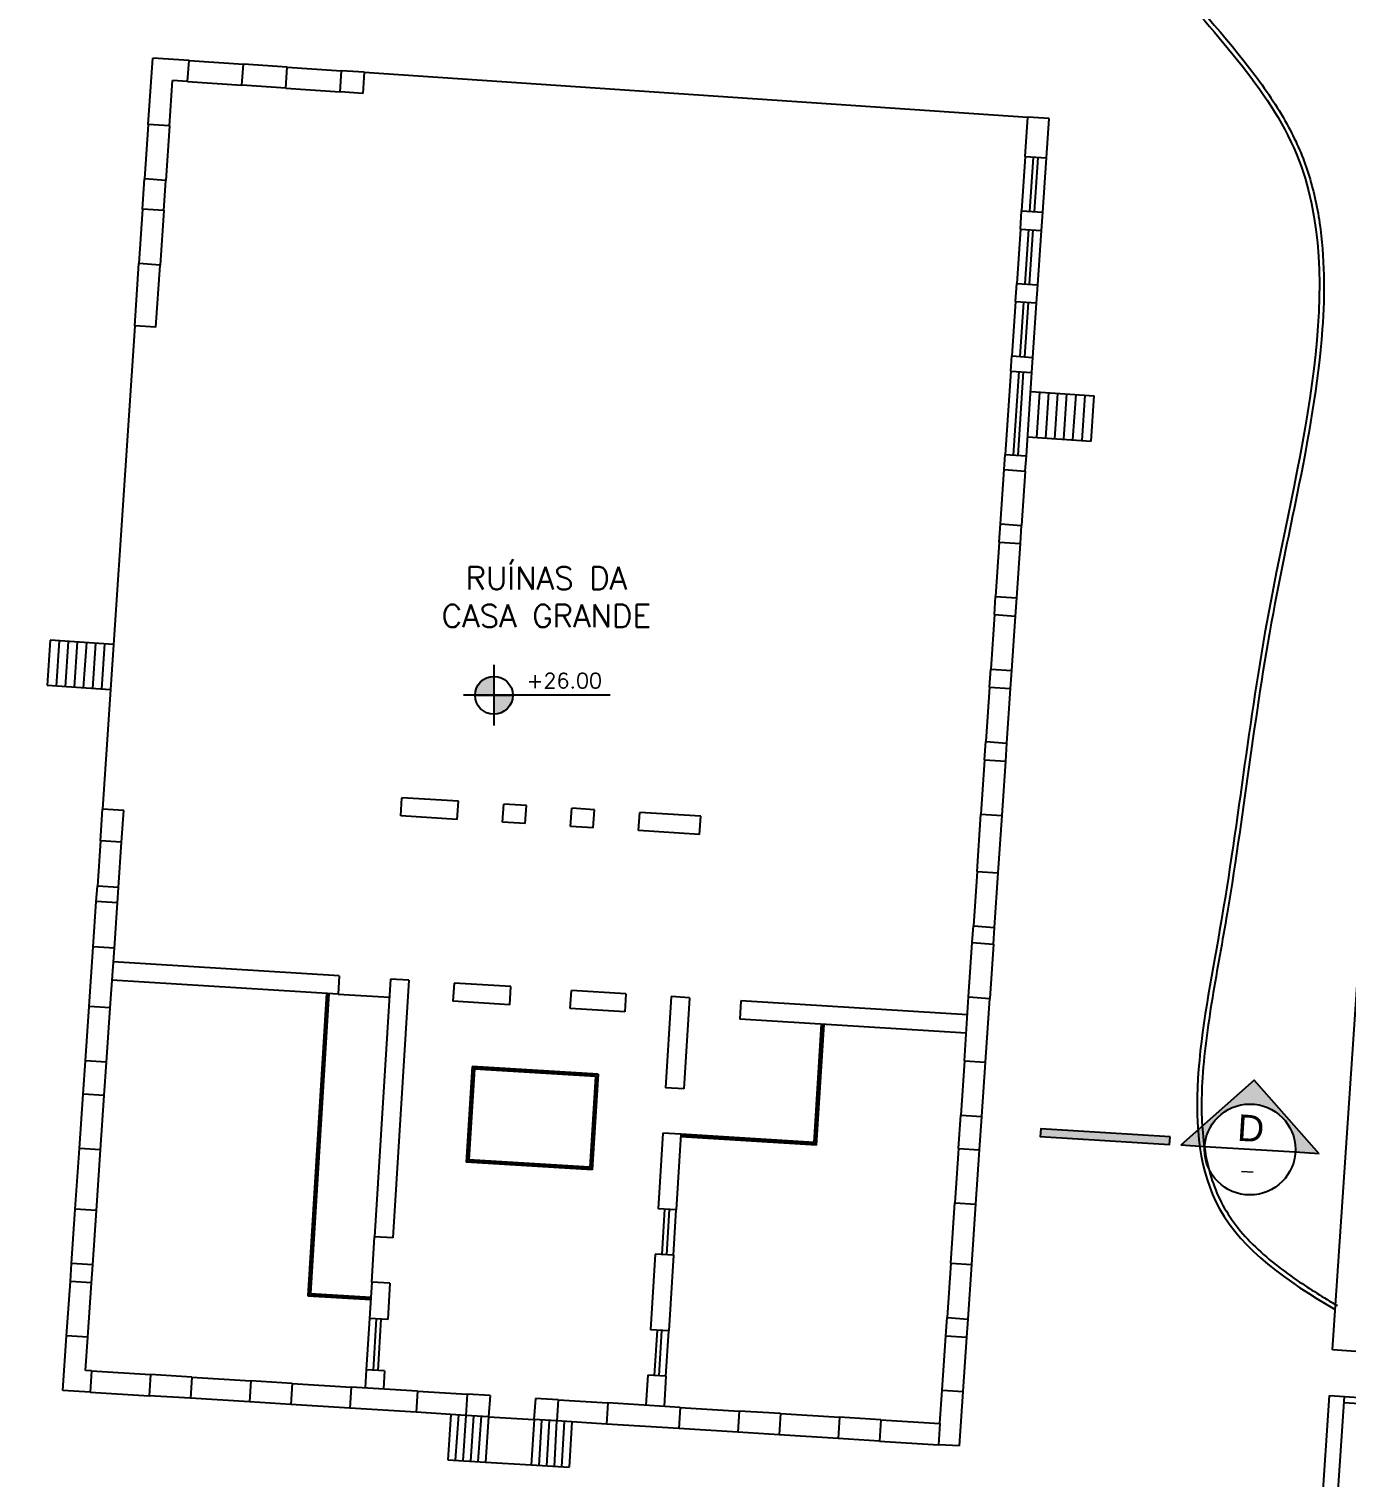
# Model space of a CAD drawing. Header units: millimetres. Extents: x 55520 to 96084, y -58491 to -49645.
# Drawn here: x 56683.17 to 56726.65, y -57995.8 to -57948 of the extents above; entities that cross this region are included whole.
import ezdxf
from ezdxf.enums import TextEntityAlignment as Align

# ---------------------------------------------------------------- set-up
doc = ezdxf.new("R2010")
doc.units = ezdxf.units.MM
for name, color, linetype in [('Alvenaria Corte', 30, 'Continuous'), ('Alvenaria Vista', 40, 'Continuous'), ('ARQ-SÍMBOLOS', 2, 'Continuous'), ('ARQ-TEXTO2', 2, 'Continuous'), ('ARQ-TEXTO3', 3, 'Continuous'), ('ARQ-TEXTO4', 4, 'Continuous'), ('Cinza', 9, 'Continuous')]:
    doc.layers.add(name, color=color, linetype=linetype)
doc.layers.add('Intervenções', color=1, linetype='Continuous', true_color=0xff0000)
doc.styles.add('arial', font='arial.ttf')
doc.styles.add('ROMANS', font='romans.shx')

# ---------------------------------------------------------------- blocks, each defined once
blk = doc.blocks.new('Nível_Planta')
at = {"layer": 'ARQ-SÍMBOLOS', "ltscale": 0.1}
h = blk.add_hatch(color=1, dxfattribs=at)
h.dxf.hatch_style = 1
h.paths.add_polyline_path([(-0.25, 0), (0, 0), (0, 0.25, 0.414214)])
h.paths.add_polyline_path([(0.25, 0), (0, 0), (0, -0.25, 0.414214)])
at = {"layer": 'ARQ-SÍMBOLOS', "color": 1}
for p, q in [((0, 0.4), (0, -0.4)), ((1.535, 0), (-0.4, 0))]:
    blk.add_line(p, q, dxfattribs=at)
at = {"layer": 'ARQ-SÍMBOLOS', "color": 1, "ltscale": 0.1}
blk.add_line((-0.25, 0), (0.25, 0), dxfattribs=at)
at = {"layer": 'ARQ-SÍMBOLOS', "color": 1}
blk.add_circle((0, 0), 0.25, dxfattribs=at)
at = {"layer": 'ARQ-TEXTO2', "style": 'ROMANS'}
blk.add_attdef('NIVEL-ACABADO', text='', height=0.2, dxfattribs=at).set_placement((0.432, 0.034), align=Align.BOTTOM_LEFT)

msp = doc.modelspace()

# ---------------------------------------------------------------- hatches: boundary and pattern name
at = {"layer": 'ARQ-SÍMBOLOS'}
h = msp.add_hatch(color=256, dxfattribs=at)
h.dxf.hatch_style = 1
h.paths.add_polyline_path([(56723.619, -57982.705), (56725.76, -57985.13), (56724.974, -57985.081, 1), (56721.98, -57984.896), (56721.194, -57984.847)])
at = {"layer": 'ARQ-SÍMBOLOS', "ltscale": 0.1}
msp.add_hatch(color=256, dxfattribs=at).paths.add_polyline_path([(56720.841, -57984.574), (56716.568, -57984.309), (56716.553, -57984.559), (56720.826, -57984.824)])

# ---------------------------------------------------------------- linework, layer by layer
at = {"layer": 'Alvenaria Corte'}
for p, q in [((56687.109, -57951.152), (56687.257, -57948.957)), ((56688.454, -57949.038), (56687.257, -57948.957)), ((56688.407, -57949.736), (56688.454, -57949.038)), ((56690.203, -57949.857), (56690.25, -57949.159)), ((56691.697, -57949.256), (56690.25, -57949.159)), ((56691.65, -57949.955), (56691.697, -57949.256)), ((56687.807, -57951.199), (56687.908, -57949.703)), ((56688.407, -57949.736), (56687.908, -57949.703)), ((56693.446, -57950.076), (56693.493, -57949.377)), ((56694.241, -57949.428), (56693.493, -57949.377)), ((56694.241, -57949.428), (56694.194, -57950.126)), ((56691.65, -57949.955), (56690.203, -57949.857)), ((56694.194, -57950.126), (56693.446, -57950.076)), ((56687.807, -57951.199), (56687.109, -57951.152)), ((56716.059, -57952.206), (56716.147, -57950.904)), ((56716.846, -57950.951), (56716.147, -57950.904)), ((56716.758, -57952.253), (56716.846, -57950.951)), ((56716.059, -57952.206), (56716.758, -57952.253)), ((56716.213, -57954.021), (56716.334, -57952.225)), ((56716.362, -57954.031), (56716.483, -57952.235)), ((56686.921, -57953.946), (56686.988, -57952.948)), ((56687.686, -57952.995), (56686.988, -57952.948)), ((56687.619, -57953.993), (56687.686, -57952.995)), ((56687.619, -57953.993), (56686.921, -57953.946)), ((56715.898, -57954.601), (56715.938, -57954.002)), ((56715.938, -57954.002), (56716.637, -57954.049)), ((56716.596, -57954.648), (56716.637, -57954.049)), ((56715.898, -57954.601), (56716.596, -57954.648)), ((56716.051, -57956.415), (56716.172, -57954.619)), ((56716.201, -57956.425), (56716.322, -57954.629)), ((56686.661, -57957.798), (56686.8, -57955.742)), ((56687.498, -57955.789), (56686.8, -57955.742)), ((56687.359, -57957.845), (56687.498, -57955.789)), ((56715.737, -57956.995), (56715.777, -57956.397)), ((56715.777, -57956.397), (56716.475, -57956.444)), ((56716.435, -57957.043), (56716.475, -57956.444)), ((56715.737, -57956.995), (56716.435, -57957.043)), ((56715.89, -57958.81), (56716.011, -57957.014)), ((56716.04, -57958.82), (56716.161, -57957.024)), ((56687.359, -57957.845), (56686.661, -57957.798)), ((56715.582, -57959.29), (56715.616, -57958.791)), ((56715.616, -57958.791), (56716.314, -57958.838)), ((56715.582, -57959.29), (56716.28, -57959.337)), ((56716.28, -57959.337), (56716.314, -57958.838)), ((56715.671, -57962.063), (56715.856, -57959.309)), ((56715.82, -57962.073), (56716.006, -57959.319)), ((56715.363, -57962.543), (56715.396, -57962.044)), ((56715.396, -57962.044), (56716.095, -57962.091)), ((56716.061, -57962.59), (56716.095, -57962.091)), ((56715.363, -57962.543), (56716.061, -57962.59)), ((56715.201, -57964.937), (56715.242, -57964.339)), ((56715.242, -57964.339), (56715.94, -57964.386)), ((56715.9, -57964.985), (56715.94, -57964.386)), ((56715.201, -57964.937), (56715.9, -57964.985)), ((56715.04, -57967.332), (56715.08, -57966.733)), ((56715.08, -57966.733), (56715.779, -57966.78)), ((56715.738, -57967.379), (56715.779, -57966.78)), ((56715.04, -57967.332), (56715.738, -57967.379)), ((56714.879, -57969.727), (56714.919, -57969.128)), ((56714.919, -57969.128), (56715.617, -57969.175)), ((56715.577, -57969.774), (56715.617, -57969.175)), ((56714.879, -57969.727), (56715.577, -57969.774)), ((56714.717, -57972.121), (56714.758, -57971.523)), ((56714.758, -57971.523), (56715.456, -57971.57)), ((56715.416, -57972.168), (56715.456, -57971.57)), ((56714.717, -57972.121), (56715.416, -57972.168)), ((56695.442, -57973.976), (56695.479, -57973.377)), ((56697.345, -57973.493), (56695.479, -57973.377)), ((56697.308, -57974.092), (56697.345, -57973.493)), ((56698.805, -57974.185), (56698.842, -57973.586)), ((56699.591, -57973.632), (56698.842, -57973.586)), ((56699.554, -57974.231), (56699.591, -57973.632)), ((56685.53, -57974.802), (56685.602, -57973.751)), ((56686.3, -57973.798), (56685.602, -57973.751)), ((56686.229, -57974.846), (56686.3, -57973.798)), ((56697.308, -57974.092), (56695.442, -57973.976)), ((56701.051, -57974.324), (56701.088, -57973.725)), ((56701.837, -57973.771), (56701.088, -57973.725)), ((56701.799, -57974.37), (56701.837, -57973.771)), ((56703.297, -57974.463), (56703.334, -57973.864)), ((56705.345, -57973.989), (56703.334, -57973.864)), ((56705.308, -57974.588), (56705.345, -57973.989)), ((56714.468, -57975.813), (56714.596, -57973.917)), ((56714.596, -57973.917), (56715.295, -57973.964)), ((56715.167, -57975.86), (56715.295, -57973.964)), ((56699.554, -57974.231), (56698.805, -57974.185)), ((56701.799, -57974.37), (56701.051, -57974.324)), ((56705.308, -57974.588), (56703.297, -57974.463)), ((56686.229, -57974.846), (56685.53, -57974.802)), ((56714.468, -57975.813), (56715.167, -57975.86)), ((56685.394, -57976.798), (56685.428, -57976.299)), ((56686.127, -57976.342), (56685.428, -57976.299)), ((56686.093, -57976.841), (56686.127, -57976.342)), ((56686.093, -57976.841), (56685.394, -57976.798)), ((56714.31, -57978.157), (56714.347, -57977.609)), ((56714.347, -57977.609), (56715.046, -57977.656)), ((56715.009, -57978.205), (56715.046, -57977.656)), ((56685.157, -57980.27), (56685.292, -57978.294)), ((56685.99, -57978.338), (56685.292, -57978.294)), ((56685.856, -57980.313), (56685.99, -57978.338)), ((56714.31, -57978.157), (56715.009, -57978.205)), ((56693.411, -57979.26), (56685.947, -57978.797)), ((56693.411, -57979.26), (56693.373, -57979.859)), ((56695.107, -57979.366), (56694.58, -57987.868)), ((56695.706, -57979.403), (56695.107, -57979.366)), ((56693.373, -57979.859), (56685.907, -57979.396)), ((56695.706, -57979.403), (56695.179, -57987.905)), ((56697.203, -57979.496), (56697.166, -57980.094)), ((56699.082, -57979.612), (56697.203, -57979.496)), ((56699.045, -57980.211), (56699.082, -57979.612)), ((56701.041, -57980.335), (56701.078, -57979.736)), ((56702.878, -57979.848), (56701.078, -57979.736)), ((56702.878, -57979.848), (56702.841, -57980.446)), ((56685.856, -57980.313), (56685.157, -57980.27)), ((56699.045, -57980.211), (56697.166, -57980.094)), ((56704.375, -57979.94), (56704.188, -57982.953)), ((56704.974, -57979.978), (56704.375, -57979.94)), ((56704.974, -57979.978), (56704.787, -57982.991)), ((56706.671, -57980.083), (56706.633, -57980.682)), ((56714.149, -57980.547), (56706.671, -57980.083)), ((56714.048, -57982.059), (56714.189, -57979.953)), ((56714.189, -57979.953), (56714.888, -57980)), ((56714.746, -57982.106), (56714.888, -57980)), ((56702.841, -57980.446), (56701.041, -57980.335)), ((56714.109, -57981.146), (56706.633, -57980.682)), ((56684.96, -57983.163), (56685.035, -57982.066)), ((56685.733, -57982.109), (56685.035, -57982.066)), ((56685.658, -57983.207), (56685.733, -57982.109)), ((56714.048, -57982.059), (56714.746, -57982.106)), ((56685.658, -57983.207), (56684.96, -57983.163)), ((56704.787, -57982.991), (56704.188, -57982.953)), ((56713.853, -57984.952), (56713.927, -57983.855)), ((56713.927, -57983.855), (56714.625, -57983.902)), ((56714.551, -57984.999), (56714.625, -57983.902)), ((56704.095, -57984.451), (56703.94, -57986.946)), ((56704.694, -57984.488), (56704.095, -57984.451)), ((56704.694, -57984.488), (56704.539, -57986.983)), ((56684.701, -57986.954), (56684.837, -57984.959)), ((56685.536, -57985.002), (56684.837, -57984.959)), ((56685.399, -57986.998), (56685.536, -57985.002)), ((56713.853, -57984.952), (56714.551, -57984.999)), ((56685.399, -57986.998), (56684.701, -57986.954)), ((56704.539, -57986.983), (56703.94, -57986.946)), ((56704.072, -57988.457), (56704.165, -57986.96)), ((56704.222, -57988.466), (56704.315, -57986.969)), ((56713.597, -57988.743), (56713.732, -57986.748)), ((56713.732, -57986.748), (56714.43, -57986.795)), ((56714.295, -57988.791), (56714.43, -57986.795)), ((56695.179, -57987.905), (56694.58, -57987.868)), ((56703.847, -57988.443), (56703.693, -57990.938)), ((56704.446, -57988.48), (56703.847, -57988.443)), ((56684.538, -57989.349), (56684.579, -57988.75)), ((56685.277, -57988.794), (56684.579, -57988.75)), ((56685.236, -57989.392), (56685.277, -57988.794)), ((56704.446, -57988.48), (56704.291, -57990.975)), ((56713.597, -57988.743), (56714.295, -57988.791)), ((56685.236, -57989.392), (56684.538, -57989.349)), ((56694.487, -57989.365), (56694.413, -57990.563)), ((56695.086, -57989.402), (56694.487, -57989.365)), ((56695.086, -57989.402), (56695.012, -57990.6)), ((56695.012, -57990.6), (56694.413, -57990.563)), ((56694.637, -57990.577), (56694.532, -57992.273)), ((56694.787, -57990.586), (56694.682, -57992.283)), ((56713.436, -57991.138), (56713.476, -57990.539)), ((56713.476, -57990.539), (56714.174, -57990.586)), ((56714.134, -57991.185), (56714.174, -57990.586)), ((56684.293, -57992.941), (56684.415, -57991.145)), ((56685.113, -57991.188), (56684.415, -57991.145)), ((56685.038, -57992.286), (56685.113, -57991.188)), ((56704.291, -57990.975), (56703.693, -57990.938)), ((56703.824, -57992.449), (56703.917, -57990.952)), ((56703.974, -57992.458), (56704.067, -57990.961)), ((56713.436, -57991.138), (56714.134, -57991.185)), ((56684.34, -57992.242), (56684.336, -57992.242)), ((56694.307, -57992.259), (56694.27, -57992.858)), ((56694.906, -57992.297), (56694.307, -57992.259)), ((56685.234, -57992.298), (56685.038, -57992.286)), ((56685.234, -57992.298), (56685.191, -57992.996)), ((56687.181, -57992.418), (56687.137, -57993.117)), ((56688.548, -57992.503), (56687.181, -57992.418)), ((56688.548, -57992.503), (56688.505, -57993.202)), ((56690.494, -57992.624), (56690.451, -57993.323)), ((56691.862, -57992.709), (56690.494, -57992.624)), ((56691.862, -57992.709), (56691.818, -57993.408)), ((56694.906, -57992.297), (56694.869, -57992.895)), ((56703.6, -57992.435), (56703.538, -57993.433)), ((56704.199, -57992.472), (56703.6, -57992.435)), ((56704.199, -57992.472), (56704.137, -57993.47)), ((56685.191, -57992.996), (56684.293, -57992.941)), ((56688.505, -57993.202), (56687.137, -57993.117)), ((56693.808, -57992.83), (56693.765, -57993.528)), ((56695.994, -57992.965), (56693.808, -57992.83)), ((56695.994, -57992.965), (56695.95, -57993.664)), ((56697.641, -57993.067), (56697.597, -57993.766)), ((56698.391, -57993.114), (56697.641, -57993.067)), ((56698.391, -57993.114), (56698.344, -57993.812)), ((56699.888, -57993.207), (56699.841, -57993.905)), ((56700.637, -57993.253), (56699.888, -57993.207)), ((56713.24, -57994.035), (56713.315, -57992.934)), ((56713.315, -57992.934), (56714.013, -57992.981)), ((56713.892, -57994.777), (56714.013, -57992.981)), ((56691.818, -57993.408), (56690.451, -57993.323)), ((56695.95, -57993.664), (56693.765, -57993.528)), ((56700.637, -57993.253), (56700.593, -57993.952)), ((56702.283, -57993.355), (56702.24, -57994.054)), ((56704.667, -57993.503), (56702.283, -57993.355)), ((56704.667, -57993.503), (56704.624, -57994.202)), ((56706.613, -57993.624), (56706.57, -57994.323)), ((56707.981, -57993.709), (56706.613, -57993.624)), ((56707.981, -57993.709), (56707.937, -57994.408)), ((56698.344, -57993.812), (56697.597, -57993.766)), ((56700.593, -57993.952), (56699.841, -57993.905)), ((56704.624, -57994.202), (56702.24, -57994.054)), ((56709.927, -57993.83), (56709.883, -57994.528)), ((56711.294, -57993.914), (56709.927, -57993.83)), ((56711.294, -57993.914), (56711.251, -57994.613)), ((56713.24, -57994.035), (56713.197, -57994.734)), ((56707.937, -57994.408), (56706.57, -57994.323)), ((56711.251, -57994.613), (56709.883, -57994.528)), ((56713.892, -57994.777), (56713.197, -57994.734))]:
    msp.add_line(p, q, dxfattribs=at)
at = {"layer": 'Alvenaria Vista'}
for p, q in [((56688.454, -57949.038), (56690.25, -57949.159)), ((56691.697, -57949.256), (56693.493, -57949.377)), ((56726.2, -57991.608), (56729.084, -57948.819)), ((56688.407, -57949.736), (56690.203, -57949.857)), ((56691.65, -57949.955), (56693.446, -57950.076)), ((56687.109, -57951.152), (56686.988, -57952.948)), ((56687.807, -57951.199), (56687.686, -57952.995)), ((56716.059, -57952.206), (56715.938, -57954.002)), ((56716.637, -57954.049), (56716.758, -57952.253)), ((56686.921, -57953.946), (56686.8, -57955.742)), ((56687.619, -57953.993), (56687.498, -57955.789)), ((56715.898, -57954.601), (56715.777, -57956.397)), ((56716.475, -57956.444), (56716.596, -57954.648)), ((56715.737, -57956.995), (56715.616, -57958.791)), ((56716.314, -57958.838), (56716.435, -57957.043)), ((56715.582, -57959.29), (56715.396, -57962.044)), ((56716.095, -57962.091), (56716.28, -57959.337)), ((56716.238, -57959.966), (56718.333, -57960.107)), ((56716.436, -57961.483), (56716.537, -57959.986)), ((56716.736, -57961.503), (56716.837, -57960.006)), ((56717.035, -57961.523), (56717.136, -57960.026)), ((56717.334, -57961.543), (56717.435, -57960.047)), ((56717.634, -57961.563), (56717.735, -57960.067)), ((56717.933, -57961.584), (56718.034, -57960.087)), ((56718.232, -57961.604), (56718.333, -57960.107)), ((56716.137, -57961.463), (56718.232, -57961.604)), ((56715.242, -57964.339), (56715.363, -57962.543)), ((56716.061, -57962.59), (56715.94, -57964.386)), ((56715.201, -57964.937), (56715.08, -57966.733)), ((56715.779, -57966.78), (56715.9, -57964.985)), ((56715.04, -57967.332), (56714.919, -57969.128)), ((56715.617, -57969.175), (56715.738, -57967.379)), ((56683.868, -57968.173), (56683.767, -57969.669)), ((56685.963, -57968.314), (56683.868, -57968.173)), ((56684.167, -57968.193), (56684.066, -57969.69)), ((56684.466, -57968.213), (56684.365, -57969.71)), ((56684.766, -57968.233), (56684.665, -57969.73)), ((56685.065, -57968.253), (56684.964, -57969.75)), ((56685.364, -57968.274), (56685.263, -57969.77)), ((56685.664, -57968.294), (56685.563, -57969.79)), ((56685.862, -57969.811), (56683.767, -57969.669)), ((56714.879, -57969.727), (56714.758, -57971.523)), ((56715.456, -57971.57), (56715.577, -57969.774)), ((56714.717, -57972.121), (56714.596, -57973.917)), ((56715.295, -57973.964), (56715.416, -57972.168)), ((56685.53, -57974.802), (56685.428, -57976.299)), ((56686.127, -57976.342), (56686.229, -57974.846)), ((56714.468, -57975.813), (56714.347, -57977.609)), ((56715.046, -57977.656), (56715.167, -57975.86)), ((56685.292, -57978.294), (56685.394, -57976.798)), ((56685.99, -57978.338), (56686.093, -57976.841)), ((56714.189, -57979.953), (56714.31, -57978.157)), ((56715.009, -57978.205), (56714.888, -57980)), ((56685.035, -57982.066), (56685.157, -57980.27)), ((56685.733, -57982.109), (56685.856, -57980.313)), ((56714.048, -57982.059), (56713.927, -57983.855)), ((56714.625, -57983.902), (56714.746, -57982.106)), ((56684.837, -57984.959), (56684.96, -57983.163)), ((56685.535, -57985.002), (56685.658, -57983.207)), ((56713.853, -57984.952), (56713.732, -57986.748)), ((56714.43, -57986.795), (56714.551, -57984.999)), ((56684.579, -57988.75), (56684.701, -57986.954)), ((56685.277, -57988.794), (56685.399, -57986.998)), ((56713.597, -57988.743), (56713.476, -57990.539)), ((56714.174, -57990.586), (56714.295, -57988.791)), ((56684.415, -57991.145), (56684.538, -57989.349)), ((56685.113, -57991.188), (56685.236, -57989.392)), ((56713.315, -57992.934), (56713.436, -57991.138)), ((56714.013, -57992.981), (56714.134, -57991.185)), ((56728.993, -57991.796), (56726.2, -57991.608)), ((56685.234, -57992.298), (56687.181, -57992.418)), ((56688.548, -57992.503), (56690.494, -57992.624)), ((56691.862, -57992.709), (56693.808, -57992.83)), ((56685.191, -57992.996), (56687.137, -57993.117)), ((56690.451, -57993.323), (56688.505, -57993.202)), ((56695.994, -57992.965), (56697.641, -57993.067)), ((56724.149, -58022.039), (56726.099, -57993.105)), ((56724.648, -58022.073), (56726.598, -57993.138)), ((56726.099, -57993.105), (56728.893, -57993.293)), ((56693.765, -57993.528), (56691.818, -57993.408)), ((56697.597, -57993.766), (56695.95, -57993.664)), ((56700.637, -57993.253), (56702.283, -57993.355)), ((56704.667, -57993.503), (56706.613, -57993.624)), ((56707.981, -57993.709), (56709.927, -57993.83)), ((56726.584, -57993.338), (56729.079, -57993.506)), ((56697.096, -57993.735), (56696.995, -57995.232)), ((56697.346, -57993.75), (56697.245, -57995.247)), ((56697.595, -57993.766), (56697.494, -57995.263)), ((56697.845, -57993.781), (56697.744, -57995.278)), ((56698.094, -57993.796), (56697.993, -57995.294)), ((56700.09, -57993.921), (56700.006, -57995.418)), ((56700.34, -57993.936), (56700.255, -57995.434)), ((56700.589, -57993.952), (56700.505, -57995.449)), ((56702.24, -57994.054), (56700.593, -57993.952)), ((56700.839, -57993.967), (56700.754, -57995.465)), ((56701.089, -57993.983), (56701.004, -57995.48)), ((56711.294, -57993.914), (56713.24, -57994.035)), ((56706.57, -57994.323), (56704.624, -57994.202)), ((56709.883, -57994.528), (56707.937, -57994.408)), ((56711.251, -57994.613), (56713.197, -57994.734)), ((56696.995, -57995.232), (56698.243, -57995.309)), ((56699.748, -57995.402), (56701.004, -57995.48))]:
    msp.add_line(p, q, dxfattribs=at)
at = {"layer": 'Alvenaria Vista', "color": 1}
for p, q in [((56694.241, -57949.428), (56716.147, -57950.904)), ((56686.661, -57957.798), (56685.602, -57973.751)), ((56693.373, -57979.859), (56695.07, -57979.964)), ((56709.096, -57984.761), (56709.338, -57980.85)), ((56697.879, -57982.333), (56697.693, -57985.327)), ((56701.871, -57982.581), (56697.879, -57982.333)), ((56701.871, -57982.581), (56701.685, -57985.575)), ((56709.096, -57984.761), (56704.694, -57984.488)), ((56701.685, -57985.575), (56697.693, -57985.327)), ((56704.446, -57988.48), (56704.539, -57986.983)), ((56694.487, -57989.365), (56694.58, -57987.868)), ((56694.413, -57990.563), (56694.307, -57992.259)), ((56704.199, -57992.472), (56704.291, -57990.975))]:
    msp.add_line(p, q, dxfattribs=at)
at = {"layer": 'Alvenaria Vista'}
msp.add_open_spline([(56935.313, -57988.359), (56871.727, -58002.475), (56808.141, -58016.592), (56744.555, -58030.709), (56734.303, -58031.635), (56724.051, -58032.562), (56713.8, -58033.488), (56701.406, -58031.249), (56689.013, -58029.01), (56676.619, -58026.771), (56668.724, -58019.114), (56660.828, -58011.458), (56652.932, -58003.802), (56653.173, -57946.801), (56653.413, -57889.801), (56653.654, -57832.8), (56653.132, -57813.458), (56652.61, -57794.116), (56652.088, -57774.774)], degree=3, knots=[20.322416, 20.322416, 20.322416, 20.322416, 21.305376, 21.305376, 21.305376, 22.305376, 22.305376, 22.305376, 23.305376, 23.305376, 23.305376, 24.305376, 24.305376, 24.305376, 25.305376, 25.305376, 25.305376, 25.593369, 25.593369, 25.593369, 25.593369], dxfattribs=at)
at = {"layer": 'ARQ-SÍMBOLOS'}
for p, q in [((56721.98, -57984.896), (56721.194, -57984.847)), ((56725.76, -57985.13), (56724.974, -57985.081))]:
    msp.add_line(p, q, dxfattribs=at)
at = {"layer": 'ARQ-SÍMBOLOS', "color": 4}
msp.add_line((56724.974, -57985.081), (56721.98, -57984.896), dxfattribs=at)
at = {"layer": 'ARQ-SÍMBOLOS'}
msp.add_lwpolyline([(56725.76, -57985.13), (56723.619, -57982.705), (56721.194, -57984.847)], dxfattribs=at)
msp.add_lwpolyline([(56720.841, -57984.574), (56716.568, -57984.309), (56716.553, -57984.559), (56720.826, -57984.824)], close=True, dxfattribs=at)
msp.add_circle((56723.477, -57984.989), 1.5, dxfattribs=at)
at = {"layer": 'Cinza'}
for points, knots in [([(56726.327, -57899.913), (56723.402, -57900.373), (56720.477, -57900.835), (56716.156, -57901.678), (56714.727, -57901.984), (56712.05, -57902.634), (56710.8, -57902.971), (56708.63, -57903.631), (56707.703, -57903.94), (56705.87, -57904.605), (56704.96, -57904.958), (56703.174, -57905.668), (56702.299, -57906.023), (56700.729, -57906.65), (56700.041, -57906.92), (56698.639, -57907.461), (56697.926, -57907.734), (56695.797, -57908.585), (56694.388, -57909.194), (56692.344, -57910.331), (56691.628, -57910.789), (56690.296, -57911.832), (56689.685, -57912.422), (56688.834, -57913.521), (56688.539, -57913.991), (56688.053, -57914.998), (56687.86, -57915.532), (56687.388, -57917.194), (56687.217, -57918.382), (56686.902, -57921.215), (56686.794, -57922.858), (56686.365, -57924.842), (56686.207, -57925.38), (56685.841, -57926.228), (56685.654, -57926.561), (56685.208, -57927.159), (56684.95, -57927.427), (56683.767, -57928.435), (56682.572, -57928.974), (56679.867, -57930.072), (56678.359, -57930.632), (56675.976, -57931.922), (56675.104, -57932.479), (56672.569, -57934.548), (56670.994, -57936.491), (56668.514, -57940.853), (56667.607, -57943.269), (56667.123, -57946.505), (56667.073, -57947.402), (56667.164, -57948.96), (56667.272, -57949.633), (56667.621, -57950.914), (56667.86, -57951.525), (56668.729, -57953.27), (56669.513, -57954.316), (56672.537, -57957.497), (56675.279, -57959.111), (56677.994, -57960.556), (56678.607, -57960.864), (56679.073, -57961.108)], [0.207939, 0.207939, 0.207939, 0.207939, 8.953798, 8.953798, 13.331054, 13.331054, 17.250105, 17.250105, 20.234358, 20.234358, 23.218612, 23.218612, 26.038909, 26.038909, 28.158794, 28.158794, 30.278678, 30.278678, 34.518446, 34.518446, 37.014029, 37.014029, 39.634501, 39.634501, 41.370569, 41.370569, 43.106636, 43.106636, 46.578771, 46.578771, 51.406892, 51.406892, 53.388269, 53.388269, 54.89958, 54.89958, 56.410891, 56.410891, 61.117895, 61.117895, 65.824898, 65.824898, 68.530227, 68.530227, 73.940885, 73.940885, 79.351543, 79.351543, 81.474532, 81.474532, 83.183109, 83.183109, 84.891687, 84.891687, 88.308843, 88.308843, 96.50135, 96.50135, 99.351356, 99.351356, 99.351356, 99.351356]), ([(56726.559, -57900.028), (56720.143, -57901.037), (56710.994, -57902.475), (56698.762, -57907.745), (56685.577, -57912.171), (56688.667, -57929.891), (56673.489, -57929.632), (56662.21, -57953.095), (56676.584, -57959.623), (56679.256, -57961.034)], [0, 0, 0, 0, 19.185076, 27.35421, 41.097025, 54.404103, 68.870806, 82.448555, 99.587727, 99.587727, 99.587727, 99.587727]), ([(56730.859, -57925.343), (56726.948, -57925.443), (56720.799, -57925.601), (56713.545, -57934.666), (56718.777, -57944.778), (56727.602, -57953.305), (56723.864, -57966.225), (56722.879, -57976.699), (56720.667, -57986.51), (56724.686, -57989.336), (56726.29, -57990.273)], [0, 0, 0, 0, 11.083991, 17.426146, 31.802342, 39.514525, 54.071181, 65.075007, 74.264099, 79.435321, 79.435321, 79.435321, 79.435321]), ([(56730.815, -57925.494), (56730.385, -57925.505), (56729.955, -57925.516), (56728.638, -57925.559), (56727.757, -57925.599), (56725.163, -57925.822), (56723.503, -57926.109), (56721.337, -57926.976), (56720.708, -57927.299), (56718.925, -57928.494), (56717.87, -57929.598), (56716.783, -57931.399), (56716.508, -57931.989), (56715.738, -57934.335), (56715.818, -57936.197), (56716.84, -57939.928), (56717.782, -57941.793), (56719.406, -57944.268), (56719.925, -57944.982), (56721.533, -57947.026), (56722.688, -57948.251), (56724.06, -57950.084), (56724.437, -57950.648), (56725.015, -57951.725), (56725.233, -57952.233), (56725.569, -57953.289), (56725.691, -57953.835), (56725.94, -57955.521), (56725.951, -57956.705), (56725.735, -57959.708), (56725.395, -57961.564), (56724.778, -57964.603), (56724.519, -57965.803), (56723.635, -57970.468), (56723.32, -57973.617), (56722.572, -57978.098), (56722.393, -57979.042), (56722.08, -57980.929), (56721.949, -57981.873), (56721.861, -57983.484), (56721.872, -57984.167), (56722.041, -57985.423), (56722.191, -57986), (56722.683, -57987.08), (56723.041, -57987.577), (56723.93, -57988.494), (56724.458, -57988.914), (56725.457, -57989.599), (56725.904, -57989.874), (56726.365, -57990.143)], [0.045134, 0.045134, 0.045134, 0.045134, 1.264257, 1.264257, 3.792772, 3.792772, 8.8498, 8.8498, 11.053605, 11.053605, 15.461214, 15.461214, 17.458397, 17.458397, 23.257917, 23.257917, 29.057437, 29.057437, 31.512365, 31.512365, 36.42222, 36.42222, 38.540833, 38.540833, 40.28934, 40.28934, 42.037847, 42.037847, 45.534861, 45.534861, 50.691379, 50.691379, 54.119792, 54.119792, 64.500717, 64.500717, 67.149564, 67.149564, 69.798411, 69.798411, 71.85844, 71.85844, 73.825345, 73.825345, 75.883751, 75.883751, 77.942156, 77.942156, 79.435321, 79.435321, 79.435321, 79.435321]), ([(56680.371, -57963.82), (56678.552, -57967.257), (56675.129, -57973.726), (56671.17, -57986.469), (56680.619, -57996.817), (56677.31, -58009.154), (56683.624, -58024.76), (56710.636, -58026.134), (56712.645, -58008.486), (56718.92, -57998.915), (56724.125, -57997.097), (56725.855, -57996.718)], [0, 0, 0, 0, 11.822697, 22.247732, 37.209918, 47.366529, 58.926006, 86.865782, 101.305181, 112.987703, 118.30361, 118.30361, 118.30361, 118.30361]), ([(56680.156, -57963.906), (56679.881, -57964.426), (56679.605, -57964.946), (56678.728, -57966.616), (56678.131, -57967.77), (56676.976, -57970.098), (56676.419, -57971.272), (56675.52, -57973.309), (56675.164, -57974.158), (56674.487, -57975.89), (56674.17, -57976.772), (56673.35, -57979.442), (56672.981, -57981.253), (56672.98, -57983.732), (56673.038, -57984.425), (56673.285, -57985.792), (56673.472, -57986.466), (56674.161, -57988.463), (56674.794, -57989.764), (56675.966, -57992.053), (56676.493, -57993.045), (56677.364, -57994.859), (56677.723, -57995.681), (56678.245, -57997.175), (56678.431, -57997.846), (56678.798, -57999.876), (56678.778, -58001.269), (56678.578, -58004.095), (56678.399, -58005.526), (56678.299, -58007.702), (56678.298, -58008.449), (56678.407, -58009.931), (56678.512, -58010.666), (56678.983, -58012.829), (56679.501, -58014.218), (56680.791, -58016.528), (56681.491, -58017.487), (56683.965, -58020.088), (56686.127, -58021.436), (56690.926, -58023.335), (56693.563, -58023.888), (56697.909, -58024.128), (56699.637, -58024.042), (56703.884, -58023.325), (56706.251, -58022.401), (56708.556, -58020.538), (56709.031, -58020.064), (56709.864, -58019.03), (56710.226, -58018.472), (56711.193, -58016.699), (56711.679, -58015.388), (56712.479, -58012.929), (56712.808, -58011.809), (56713.485, -58009.687), (56713.827, -58008.688), (56715.332, -58005.009), (56716.893, -58002.391), (56719.628, -57999.736), (56720.407, -57999.121), (56722.647, -57997.773), (56724.216, -57997.23), (56725.887, -57996.865)], [0.179196, 0.179196, 0.179196, 0.179196, 1.967682, 1.967682, 5.903047, 5.903047, 9.78019, 9.78019, 12.470278, 12.470278, 15.160367, 15.160367, 20.540544, 20.540544, 22.649892, 22.649892, 24.75924, 24.75924, 28.977937, 28.977937, 32.235646, 32.235646, 34.920342, 34.920342, 37.08046, 37.08046, 41.400698, 41.400698, 45.720935, 45.720935, 47.982895, 47.982895, 50.244855, 50.244855, 54.768774, 54.768774, 58.377255, 58.377255, 65.594217, 65.594217, 72.811179, 72.811179, 77.647248, 77.647248, 85.402099, 85.402099, 87.713974, 87.713974, 90.025848, 90.025848, 94.649597, 94.649597, 98.26741, 98.26741, 101.430674, 101.430674, 110.04619, 110.04619, 113.135572, 113.135572, 118.30361, 118.30361, 118.30361, 118.30361])]:
    msp.add_open_spline(points, degree=3, knots=knots, dxfattribs=at)
at = {"layer": 'Intervenções'}
for p, q in [((56692.994, -57979.836), (56692.375, -57989.815)), ((56693.024, -57979.837), (56692.407, -57989.787)), ((56693.074, -57979.841), (56692.46, -57989.74)), ((56709.142, -57984.814), (56709.388, -57980.853)), ((56709.17, -57984.846), (56709.418, -57980.854)), ((56697.804, -57982.248), (56697.608, -57985.402)), ((56697.832, -57982.28), (56697.64, -57985.374)), ((56701.956, -57982.506), (56697.804, -57982.248)), ((56701.924, -57982.534), (56697.832, -57982.28)), ((56701.924, -57982.534), (56701.732, -57985.628)), ((56701.956, -57982.506), (56701.76, -57985.66)), ((56709.17, -57984.846), (56704.689, -57984.568)), ((56709.142, -57984.814), (56704.691, -57984.538)), ((56701.76, -57985.66), (56697.608, -57985.402)), ((56701.732, -57985.628), (56697.64, -57985.374)), ((56692.375, -57989.815), (56694.451, -57989.944)), ((56692.407, -57989.787), (56694.453, -57989.914)), ((56692.46, -57989.74), (56694.456, -57989.864)), ((56698.344, -57993.812), (56698.243, -57995.309)), ((56698.344, -57993.812), (56699.841, -57993.905)), ((56699.849, -57993.906), (56699.748, -57995.402)), ((56698.243, -57995.309), (56699.748, -57995.402))]:
    msp.add_line(p, q, dxfattribs=at)

# ---------------------------------------------------------------- block references
at = {"layer": 'ARQ-SÍMBOLOS', "xscale": 2.5, "yscale": 2.5, "zscale": 2.5}
msp.add_blockref('Nível_Planta', (56698.52, -57969.994), dxfattribs=at).add_auto_attribs({'NIVEL-ACABADO': '+26.00'})

# ---------------------------------------------------------------- texts
at = {"layer": 'ARQ-TEXTO2', "style": 'ROMANS'}
msp.add_attdef('-', text='00', height=0.5, rotation=356.4499, dxfattribs=at).set_placement((56723.397, -57985.693), align=Align.MIDDLE_CENTER)
at = {"layer": 'ARQ-TEXTO3', "color": 14, "insert": (56700.25, -57966.75), "char_height": 0.75, "width": 8.65165, "attachment_point": 5, "style": 'ROMANS'}
msp.add_mtext('RUÍNAS DA\\PCASA GRANDE', dxfattribs=at)
at = {"layer": 'ARQ-TEXTO4', "style": 'arial'}
msp.add_attdef('D', text='0', height=0.875, rotation=356.4499, dxfattribs=at).set_placement((56723.507, -57984.288), align=Align.MIDDLE_CENTER)

doc.saveas('drawing.dxf')
